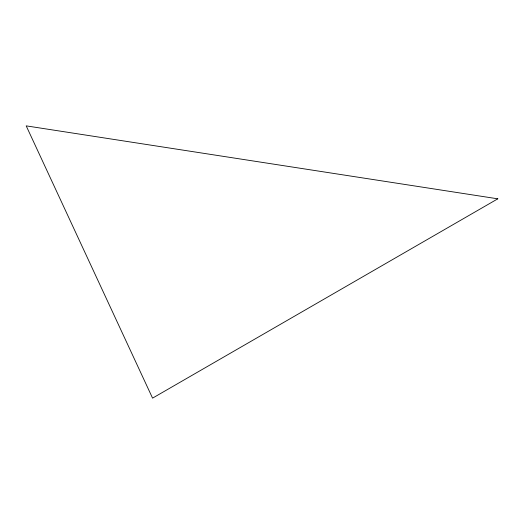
<?xml version="1.0" encoding="UTF-8"?>
<svg xmlns="http://www.w3.org/2000/svg" width="524" height="524" viewBox="0 0 524 524"><rect width="100%" height="100%" fill="white"/><g stroke="black" fill="none" stroke-linecap="round" stroke-linejoin="round"><path stroke-width="0.79" d="M497.8 198.819L152.563 398.135L26.2 125.865L497.8 198.819"/></g></svg>
